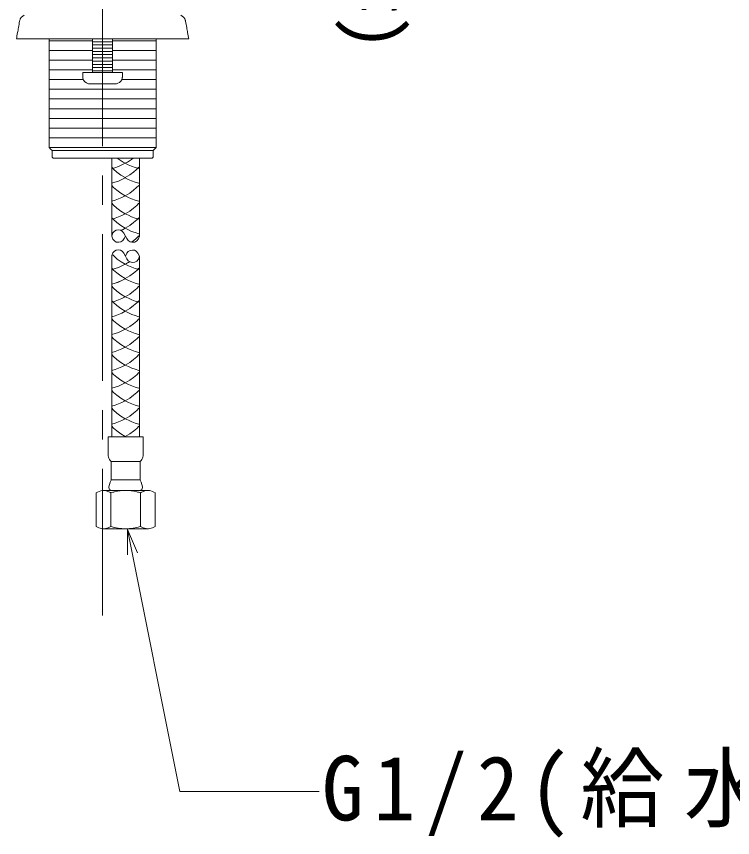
# Model space of a CAD drawing. Units: millimetres, scale not verified. Extents: x -1392 to 1350, y -947 to 991.
# Drawn here: x 258 to 502.1, y -527.6 to -247.8 of the extents above; entities that cross this region are included whole.
import ezdxf
from ezdxf.enums import TextEntityAlignment as Align

# ---------------------------------------------------------------- set-up
doc = ezdxf.new("R2010")
doc.units = ezdxf.units.MM
doc.header["$LTSCALE"] = 10
doc.linetypes.add('CHAIN1', pattern=[8, 5, -1, 1, -1])
for name, color, linetype, lineweight in [('0-0_0', 7, 'Continuous', 5), ('0-2_躯体', 7, 'Continuous', 5), ('0-8_KT_0', 7, 'Continuous', 5)]:
    doc.layers.add(name, color=color, linetype=linetype, lineweight=lineweight)
doc.styles.add('ＭＳ ゴシック', font='')
doc.styles.get('ＭＳ ゴシック').set_extended_font_data('MS Gothic')

msp = doc.modelspace()

# ---------------------------------------------------------------- linework, layer by layer
at = {"layer": '0-0_0', "linetype": 'CHAIN1'}
msp.add_line((287.34, -451.98), (287.34, -218.12), dxfattribs=at)
at = {"layer": '0-0_0'}
for points in [[(316.71, -255.46), (302.02, -255.46), (287.34, -255.46), (272.65, -255.46), (257.96, -255.46), (258.05, -254.92), (258.15, -254.38), (258.25, -253.84), (258.34, -253.29), (258.42, -252.86), (258.5, -252.42), (258.57, -251.99), (258.65, -251.55), (258.74, -251.01), (258.84, -250.47), (258.94, -249.92), (259.03, -249.38), (259.07, -249.2), (259.14, -249), (259.21, -248.81), (259.28, -248.64), (259.37, -248.47), (259.48, -248.3), (259.59, -248.15), (259.72, -248), (260.64, -247.33)], [(314.03, -247.33), (314.95, -248), (315.08, -248.15), (315.19, -248.3), (315.3, -248.47)], [(315.3, -248.47), (315.39, -248.64), (315.46, -248.81), (315.53, -249.01), (315.6, -249.2), (315.64, -249.38), (315.74, -249.92), (315.83, -250.47), (315.93, -251.01), (316.02, -251.55), (316.1, -251.99), (316.18, -252.42), (316.25, -252.86), (316.33, -253.29), (316.43, -253.84), (316.52, -254.38), (316.62, -254.92), (316.71, -255.46)], [(269.06, -256.08), (272.78, -256.08), (276.49, -256.08), (280.2, -256.08), (283.91, -256.08)], [(269.07, -255.46), (269.07, -256.01), (269.07, -256.56), (269.07, -257.11), (269.07, -257.66), (269.07, -265.81), (269.07, -273.95), (269.07, -282.09), (269.07, -290.23), (269.07, -290.78), (269.07, -291.33), (269.07, -291.88), (269.07, -292.43), (269.34, -292.7), (269.61, -292.97), (269.88, -293.24), (270.14, -293.51), (270.14, -294.07), (270.14, -294.63), (270.14, -295.19), (270.14, -295.75)], [(283.91, -255.46), (283.91, -258.32), (283.91, -261.18), (283.91, -264.04), (283.91, -266.9)], [(283.91, -255.46), (283.91, -258.32), (283.91, -261.18), (283.91, -264.04), (283.91, -266.9)], [(290.77, -256.38), (289.05, -256.38), (287.34, -256.38), (285.63, -256.38), (283.92, -256.38)], [(290.76, -266.9), (290.76, -264.04), (290.76, -261.18), (290.76, -258.32), (290.76, -255.46)], [(290.76, -266.9), (290.76, -264.04), (290.76, -261.18), (290.76, -258.32), (290.76, -255.46)], [(290.76, -256.08), (294.47, -256.08), (298.19, -256.08), (301.9, -256.08), (305.61, -256.08)], [(305.6, -255.46), (305.6, -256.01), (305.6, -256.56), (305.6, -257.11), (305.6, -257.66), (305.6, -266.36), (305.6, -275.05), (305.6, -283.74), (305.6, -292.43), (305.35, -292.68), (305.09, -292.93), (304.82, -293.2), (304.53, -293.51), (304.53, -294.07), (304.53, -294.63), (304.53, -295.19), (304.53, -295.75), (304.46, -295.82), (304.39, -295.89), (304.32, -295.96), (304.25, -296.03)], [(269.06, -259.38), (272.78, -259.38), (276.49, -259.38), (280.2, -259.38), (283.91, -259.38)], [(290.77, -257.48), (289.05, -257.48), (287.34, -257.48), (285.63, -257.48), (283.92, -257.48)], [(290.77, -258.58), (289.05, -258.58), (287.34, -258.58), (285.63, -258.58), (283.92, -258.58)], [(290.77, -259.68), (289.05, -259.68), (287.34, -259.68), (285.63, -259.68), (283.92, -259.68)], [(290.76, -259.38), (294.47, -259.38), (298.19, -259.38), (301.9, -259.38), (305.61, -259.38)], [(269.06, -262.69), (272.78, -262.69), (276.49, -262.69), (280.2, -262.69), (283.91, -262.69)], [(290.76, -263.03), (289.04, -263.03), (287.33, -263.03), (285.62, -263.03), (283.9, -263.03)], [(290.77, -260.79), (289.05, -260.79), (287.34, -260.79), (285.63, -260.79), (283.92, -260.79)], [(290.77, -261.89), (289.05, -261.89), (287.34, -261.89), (285.63, -261.89), (283.92, -261.89)], [(290.76, -262.69), (294.47, -262.69), (298.19, -262.69), (301.9, -262.69), (305.61, -262.69)], [(290.76, -264.13), (289.04, -264.13), (287.33, -264.13), (285.62, -264.13), (283.9, -264.13)], [(290.76, -265.23), (289.04, -265.23), (287.33, -265.23), (285.62, -265.23), (283.9, -265.23)], [(269.06, -266), (272.78, -266), (276.49, -266), (280.2, -266), (283.91, -266)], [(280.59, -266.9), (283.96, -266.9), (287.34, -266.9), (290.71, -266.9), (294.08, -266.9)], [(283.9, -270.73), (283.6, -270.74), (283.24, -270.74), (282.87, -270.73), (282.55, -270.69), (281.87, -270.44), (281.3, -270.02), (280.88, -269.45), (280.64, -268.77), (280.63, -268.65), (280.61, -268.54), (280.61, -268.42), (280.59, -268.3), (280.59, -267.95), (280.59, -267.6), (280.59, -267.25), (280.59, -266.9)], [(290.76, -266.33), (289.04, -266.33), (287.33, -266.33), (285.62, -266.33), (283.9, -266.33)], [(290.76, -266), (294.47, -266), (298.19, -266), (301.9, -266), (305.61, -266)], [(294.08, -266.9), (294.08, -267.25), (294.08, -267.6), (294.08, -267.95), (294.08, -268.3), (294.07, -268.42), (294.06, -268.54), (294.04, -268.65), (294.03, -268.77), (293.85, -269.34), (293.53, -269.84), (293.1, -270.25), (292.58, -270.55), (292.33, -270.64), (292.13, -270.69), (291.92, -270.71), (291.66, -270.73), (291.44, -270.73), (291.22, -270.73), (291, -270.73), (290.78, -270.73)], [(269.06, -269.3), (272, -269.3), (274.94, -269.3), (277.87, -269.3), (280.81, -269.3)], [(291.66, -270.73), (289.5, -270.73), (287.34, -270.73), (285.18, -270.73), (283.01, -270.73)], [(284.03, -270.73), (283.79, -270.73), (283.55, -270.73), (283.31, -270.73), (283.07, -270.73)], [(286.83, -270.73), (286, -270.73), (285.16, -270.73), (284.32, -270.73), (283.49, -270.73)], [(289.3, -270.73), (287.93, -270.73), (286.57, -270.73), (285.2, -270.73), (283.84, -270.73)], [(286.85, -270.73), (286.2, -270.73), (285.56, -270.73), (284.92, -270.73), (284.28, -270.73)], [(286.83, -270.73), (286.19, -270.73), (285.56, -270.73), (284.92, -270.73), (284.28, -270.73)], [(287.09, -270.73), (286.52, -270.73), (285.94, -270.73), (285.37, -270.73), (284.79, -270.73)], [(287.02, -270.73), (286.46, -270.73), (285.9, -270.73), (285.35, -270.73), (284.79, -270.73)], [(286.95, -270.73), (286.41, -270.73), (285.87, -270.73), (285.33, -270.73), (284.79, -270.73)], [(287.17, -270.73), (286.58, -270.73), (285.98, -270.73), (285.39, -270.73), (284.79, -270.73)], [(286.85, -270.73), (286.33, -270.73), (285.82, -270.73), (285.31, -270.73), (284.79, -270.73)], [(286.89, -270.73), (286.36, -270.73), (285.84, -270.73), (285.32, -270.73), (284.79, -270.73)], [(287.17, -270.73), (286.72, -270.73), (286.27, -270.73), (285.82, -270.73), (285.37, -270.73)], [(287.25, -270.73), (286.78, -270.73), (286.31, -270.73), (285.84, -270.73), (285.37, -270.73)], [(285.99, -270.73), (286.66, -270.73), (287.33, -270.73), (288, -270.73), (288.67, -270.73)], [(286.66, -270.73), (287.31, -270.73), (287.98, -270.73), (288.64, -270.73), (289.3, -270.73)], [(287.42, -270.73), (288.03, -270.73), (288.65, -270.73), (289.26, -270.73), (289.88, -270.73)], [(289.3, -270.73), (288.85, -270.73), (288.4, -270.73), (287.95, -270.73), (287.5, -270.73)], [(289.3, -270.73), (288.87, -270.73), (288.44, -270.73), (288.01, -270.73), (287.58, -270.73)], [(289.3, -270.73), (288.89, -270.73), (288.48, -270.73), (288.07, -270.73), (287.66, -270.73)], [(289.3, -270.73), (288.91, -270.73), (288.51, -270.73), (288.12, -270.73), (287.73, -270.73)], [(289.3, -270.73), (288.92, -270.73), (288.54, -270.73), (288.17, -270.73), (287.79, -270.73)], [(289.88, -270.73), (289.35, -270.73), (288.83, -270.73), (288.31, -270.73), (287.79, -270.73)], [(287.83, -270.73), (288.47, -270.73), (289.11, -270.73), (289.75, -270.73), (290.39, -270.73)], [(289.88, -270.73), (289.37, -270.73), (288.86, -270.73), (288.35, -270.73), (287.84, -270.73)], [(290.64, -270.73), (290.88, -270.73), (291.12, -270.73), (291.36, -270.73), (291.61, -270.73)], [(293.86, -269.3), (296.8, -269.3), (299.74, -269.3), (302.67, -269.3), (305.61, -269.3)], [(269.06, -272.6), (278.2, -272.6), (287.34, -272.6), (296.47, -272.6), (305.61, -272.6)], [(269.06, -275.91), (278.2, -275.91), (287.34, -275.91), (296.47, -275.91), (305.61, -275.91)], [(269.06, -279.21), (278.2, -279.21), (287.34, -279.21), (296.47, -279.21), (305.61, -279.21)], [(269.06, -282.52), (278.2, -282.52), (287.34, -282.52), (296.47, -282.52), (305.61, -282.52)], [(269.06, -285.82), (278.2, -285.82), (287.34, -285.82), (296.47, -285.82), (305.61, -285.82)], [(269.06, -289.13), (278.2, -289.13), (287.34, -289.13), (296.47, -289.13), (305.61, -289.13)], [(269.06, -292.43), (278.19, -292.43), (287.33, -292.43), (296.46, -292.43), (305.6, -292.43)], [(305.6, -292.43), (296.47, -292.43), (287.34, -292.43), (278.2, -292.43), (269.07, -292.43)], [(304.53, -293.51), (295.93, -293.51), (287.34, -293.51), (278.74, -293.51), (270.14, -293.51)], [(304.53, -293.51), (295.93, -293.51), (287.34, -293.51), (278.74, -293.51), (270.14, -293.51)], [(304.53, -293.51), (304.53, -294.07), (304.53, -294.63), (304.53, -295.19), (304.53, -295.75), (304.46, -295.82), (304.39, -295.89), (304.32, -295.96), (304.25, -296.03)], [(270.42, -296.03), (270.35, -295.96), (270.28, -295.89), (270.21, -295.82), (270.14, -295.75)], [(270.42, -296.03), (278.88, -296.03), (287.34, -296.03), (295.79, -296.03), (304.25, -296.03)], [(304.25, -296.03), (295.79, -296.03), (287.34, -296.03), (278.88, -296.03), (270.42, -296.03)], [(290.44, -322.7), (290.44, -316.03), (290.44, -309.37), (290.44, -302.7), (290.44, -296.03)], [(290.44, -322.7), (290.44, -316.03), (290.44, -309.37), (290.44, -302.7), (290.44, -296.03)], [(292.3, -296.03), (292.94, -296.51), (293.62, -296.99), (294.33, -297.43), (295.06, -297.82)], [(295.06, -297.82), (295.81, -297.4), (296.52, -296.95), (297.18, -296.49), (297.79, -296.03)], [(299.95, -322.64), (299.95, -315.99), (299.95, -309.33), (299.95, -302.68), (299.95, -296.03)], [(299.95, -296.03), (299.95, -302.68), (299.95, -309.33), (299.95, -315.98), (299.95, -322.64)], [(295.05, -297.82), (293.89, -298.4), (292.72, -298.9), (291.56, -299.32), (290.43, -299.65)], [(290.43, -299.18), (291.06, -299.85), (292.15, -300.81), (293.53, -301.83), (295.06, -302.72), (296.59, -301.81), (297.9, -300.84), (298.94, -299.94), (299.68, -299.18)], [(299.68, -299.65), (298.43, -299.29), (297.23, -298.85), (296.1, -298.36), (295.05, -297.82)], [(295.04, -302.8), (293.89, -303.38), (292.72, -303.88), (291.56, -304.3), (290.43, -304.63)], [(299.68, -304.63), (298.43, -304.27), (297.23, -303.84), (296.1, -303.34), (295.04, -302.8)], [(290.43, -305.36), (291.06, -306.03), (292.15, -306.99), (293.53, -308.01), (295.06, -308.9)], [(295.06, -308.9), (296.59, -307.99), (297.9, -307.03), (298.94, -306.12), (299.68, -305.36)], [(295.06, -308.9), (293.9, -309.48), (292.73, -309.98), (291.57, -310.4), (290.44, -310.73)], [(299.69, -310.73), (298.44, -310.37), (297.24, -309.94), (296.11, -309.44), (295.06, -308.9)], [(290.44, -311.46), (291.07, -312.13), (292.15, -313.09), (293.54, -314.11), (295.07, -315)], [(295.07, -315), (296.6, -314.09), (297.91, -313.13), (298.95, -312.22), (299.69, -311.46)], [(295.06, -315), (293.9, -315.58), (292.73, -316.08), (291.57, -316.5), (290.44, -316.83)], [(299.69, -316.83), (298.44, -316.47), (297.24, -316.03), (296.11, -315.54), (295.06, -315)], [(290.44, -316.36), (291.07, -317.03), (292.15, -317.99), (293.54, -319.01), (295.06, -319.9), (296.6, -318.99), (297.91, -318.02), (298.95, -317.12), (299.69, -316.36)], [(295.15, -322.61), (294.6, -321.59), (294.03, -320.94), (293.44, -320.59), (292.79, -320.49), (291.98, -320.58), (291.36, -320.91), (290.86, -321.54), (290.44, -322.54)], [(290.77, -321.72), (290.68, -321.75), (290.6, -321.77), (290.52, -321.79), (290.44, -321.81)], [(295.06, -319.98), (294.71, -320.17), (294.35, -320.35), (294, -320.52), (293.64, -320.68)], [(299.69, -321.81), (298.44, -321.45), (297.24, -321.02), (296.11, -320.52), (295.06, -319.98)], [(295.17, -322.61), (294.73, -323.48), (294.21, -324.15), (293.6, -324.59), (292.87, -324.75), (292, -324.66), (291.34, -324.29), (290.83, -323.64), (290.44, -322.67)], [(295.15, -322.61), (295.59, -323.48), (296.1, -324.15), (296.72, -324.59), (297.45, -324.75), (298.33, -324.65), (299.02, -324.28), (299.55, -323.61), (299.95, -322.64)], [(297.22, -324.73), (298.01, -324.12), (298.69, -323.54), (299.26, -323), (299.69, -322.54)], [(295.12, -329.49), (294.57, -328.46), (294.01, -327.81), (293.42, -327.47), (292.77, -327.36), (291.96, -327.43), (291.35, -327.72), (290.86, -328.31), (290.44, -329.28)], [(299.95, -329.46), (299.39, -328.45), (298.8, -327.81), (298.18, -327.48), (297.51, -327.39), (296.7, -327.49), (296.06, -327.83), (295.56, -328.48), (295.12, -329.49)], [(290.44, -357.68), (290.44, -350.58), (290.44, -343.48), (290.44, -336.38), (290.44, -329.28)], [(290.44, -357.75), (290.44, -350.64), (290.44, -343.52), (290.44, -336.4), (290.44, -329.28)], [(290.78, -329.02), (291.36, -329.64), (292.33, -330.47), (293.61, -331.38), (295.08, -332.22)], [(295.12, -329.49), (295.57, -330.36), (296.08, -331.03), (296.7, -331.46), (297.43, -331.63), (298.31, -331.51), (299.01, -331.13), (299.55, -330.45), (299.95, -329.46)], [(299.95, -357.75), (299.95, -350.68), (299.95, -343.61), (299.95, -336.54), (299.95, -329.46)], [(299.95, -329.46), (299.95, -336.54), (299.95, -343.61), (299.95, -350.68), (299.95, -357.75)], [(295.07, -332.22), (293.92, -332.79), (292.75, -333.29), (291.59, -333.71), (290.45, -334.04)], [(299.71, -334.04), (298.45, -333.68), (297.26, -333.25), (296.13, -332.75), (295.07, -332.22)], [(295.08, -332.22), (295.46, -332.01), (295.82, -331.8), (296.18, -331.59), (296.52, -331.37)], [(290.46, -333.57), (291.08, -334.24), (292.17, -335.2), (293.56, -336.22), (295.08, -337.11), (296.61, -336.2), (297.92, -335.24), (298.97, -334.33), (299.71, -333.57)], [(295.07, -337.2), (293.91, -337.77), (292.75, -338.27), (291.59, -338.69), (290.45, -339.02)], [(295.07, -337.2), (293.91, -337.78), (292.75, -338.28), (291.59, -338.69), (290.45, -339.02)], [(299.71, -339.02), (298.45, -338.66), (297.26, -338.23), (296.13, -337.74), (295.07, -337.2)], [(290.46, -339.75), (291.08, -340.42), (292.17, -341.37), (293.56, -342.4), (295.08, -343.3)], [(295.08, -343.3), (296.61, -342.38), (297.92, -341.42), (298.97, -340.51), (299.71, -339.75)], [(295.07, -343.3), (293.92, -343.87), (292.75, -344.37), (291.59, -344.79), (290.45, -345.12)], [(299.71, -345.12), (298.45, -344.76), (297.26, -344.33), (296.13, -343.83), (295.07, -343.3)], [(290.46, -344.65), (291.08, -345.32), (292.17, -346.27), (293.56, -347.3), (295.08, -348.19), (296.61, -347.28), (297.92, -346.32), (298.97, -345.41), (299.71, -344.65)], [(295.07, -348.27), (293.91, -348.85), (292.75, -349.35), (291.59, -349.77), (290.45, -350.1)], [(299.71, -350.1), (298.45, -349.75), (297.26, -349.31), (296.13, -348.81), (295.07, -348.27)], [(290.46, -350.83), (291.08, -351.5), (292.17, -352.46), (293.56, -353.48), (295.08, -354.38)], [(295.08, -354.38), (296.61, -353.46), (297.92, -352.5), (298.97, -351.59), (299.71, -350.83)], [(295.07, -354.38), (293.91, -354.96), (292.75, -355.45), (291.59, -355.87), (290.45, -356.2)], [(299.71, -356.2), (298.45, -355.84), (297.26, -355.41), (296.13, -354.92), (295.07, -354.38)], [(290.45, -357.75), (290.45, -364.75), (290.45, -371.74), (290.45, -378.74), (290.45, -385.73)], [(290.46, -356.93), (291.08, -357.6), (292.17, -358.56), (293.56, -359.58), (295.08, -360.47)], [(295.08, -360.47), (296.61, -359.56), (297.92, -358.6), (298.97, -357.69), (299.71, -356.93)], [(299.94, -357.75), (299.94, -364.75), (299.94, -371.74), (299.94, -378.74), (299.94, -385.73)], [(295.07, -360.47), (293.91, -361.05), (292.75, -361.55), (291.59, -361.97), (290.45, -362.3)], [(299.71, -362.3), (298.45, -361.94), (297.26, -361.51), (296.13, -361.01), (295.07, -360.47)], [(290.46, -363.02), (291.08, -363.7), (292.17, -364.65), (293.56, -365.68), (295.08, -366.57)], [(295.08, -366.57), (296.61, -365.66), (297.92, -364.7), (298.97, -363.78), (299.71, -363.02)], [(295.07, -366.57), (293.91, -367.15), (292.75, -367.65), (291.59, -368.07), (290.45, -368.4)], [(299.71, -368.4), (298.45, -368.04), (297.26, -367.61), (296.13, -367.11), (295.07, -366.57)], [(290.46, -369.13), (291.08, -369.8), (292.17, -370.75), (293.56, -371.78), (295.08, -372.67)], [(295.08, -372.67), (296.61, -371.76), (297.92, -370.79), (298.97, -369.88), (299.71, -369.13)], [(295.07, -372.67), (293.91, -373.25), (292.75, -373.75), (291.59, -374.16), (290.45, -374.5)], [(299.71, -374.5), (298.45, -374.14), (297.26, -373.7), (296.13, -373.21), (295.07, -372.67)], [(290.46, -375.22), (291.08, -375.9), (292.17, -376.85), (293.56, -377.88), (295.08, -378.77)], [(295.08, -378.77), (296.61, -377.85), (297.92, -376.89), (298.97, -375.98), (299.71, -375.22)], [(295.07, -378.77), (293.91, -379.34), (292.75, -379.84), (291.59, -380.26), (290.45, -380.59)], [(299.71, -380.59), (298.45, -380.24), (297.26, -379.8), (296.13, -379.3), (295.07, -378.77)], [(290.46, -381.32), (291.08, -382), (292.17, -382.95), (293.56, -383.97), (295.08, -384.86)], [(295.08, -384.86), (296.61, -383.95), (297.92, -382.99), (298.97, -382.08), (299.71, -381.32)], [(290.44, -391.1), (290.44, -389.76), (290.44, -388.42), (290.44, -387.07), (290.44, -385.73)], [(290.44, -385.73), (290.44, -387.08), (290.44, -388.42), (290.44, -389.76), (290.44, -391.1)], [(295.07, -384.86), (293.91, -385.44), (292.75, -385.94), (291.59, -386.36), (290.45, -386.69)], [(299.71, -386.69), (298.45, -386.34), (297.26, -385.9), (296.13, -385.4), (295.07, -384.86)], [(299.95, -385.73), (299.95, -387.07), (299.95, -388.42), (299.95, -389.76), (299.95, -391.1)], [(299.95, -391.1), (299.95, -389.76), (299.95, -388.42), (299.95, -387.08), (299.95, -385.73)], [(290.46, -387.42), (291.08, -388.09), (292.17, -389.05), (293.56, -390.07), (295.08, -390.96)], [(295.08, -390.96), (296.61, -390.05), (297.92, -389.09), (298.97, -388.18), (299.71, -387.42)], [(301.21, -391.1), (298.21, -391.1), (295.2, -391.1), (292.19, -391.1), (289.18, -391.1)], [(289.18, -393.66), (289.18, -393.31), (289.18, -392.75), (289.18, -392.2), (289.18, -391.65), (289.18, -391.1)], [(289.18, -391.1), (292.19, -391.1), (295.2, -391.1), (298.21, -391.1), (301.21, -391.1)], [(301.21, -391.1), (301.21, -391.65), (301.21, -392.2), (301.21, -392.75), (301.21, -393.31), (301.21, -393.66), (301.21, -394.02), (301.21, -394.38), (301.21, -394.73), (301.21, -395.28), (301.21, -395.84), (301.21, -396.39), (301.21, -396.94), (301.2, -397.08), (301.19, -397.22), (301.18, -397.37), (301.17, -397.51), (301.07, -397.93), (300.92, -398.34), (300.72, -398.72), (300.48, -399.08), (300.39, -399.18), (300.29, -399.29), (300.19, -399.39), (300.09, -399.5), (300.09, -400.05), (300.09, -400.6), (300.09, -401.15), (300.09, -401.7), (300.09, -402.14), (300.09, -402.58), (300.09, -403.02), (300.09, -403.45), (300.09, -404), (300.09, -404.55), (300.09, -405.11), (300.09, -405.66), (300.19, -405.87), (300.28, -406.09), (300.37, -406.3)], [(290.32, -409.29), (289.63, -408.89), (289.49, -408.14), (289.67, -407.27), (289.93, -406.52), (290.02, -406.3), (290.12, -406.09), (290.21, -405.87), (290.3, -405.66), (290.3, -405.11), (290.3, -404.55), (290.3, -404), (290.3, -403.45), (290.3, -403.02), (290.3, -402.58), (290.3, -402.14), (290.3, -401.7), (290.3, -401.15), (290.3, -400.6), (290.3, -400.05), (290.3, -399.5), (290.21, -399.39), (290.11, -399.29), (290.01, -399.18), (289.91, -399.08), (289.67, -398.72), (289.48, -398.34), (289.33, -397.93), (289.23, -397.51), (289.22, -397.37), (289.21, -397.22), (289.2, -397.08), (289.18, -396.94), (289.18, -396.39), (289.18, -395.84), (289.18, -395.28), (289.18, -394.73), (289.18, -394.38), (289.18, -394.02), (289.18, -393.66)], [(290.3, -399.5), (292.75, -399.5), (295.2, -399.5), (297.65, -399.5), (300.09, -399.5)], [(290.3, -405.66), (292.75, -405.66), (295.2, -405.66), (297.65, -405.66), (300.09, -405.66)], [(300.37, -406.3), (300.46, -406.52), (300.72, -407.27), (300.9, -408.14), (300.77, -408.89), (300.08, -409.29)], [(287.23, -409.32), (286.7, -409.47), (286.14, -409.66), (285.6, -409.88), (285.1, -410.12)], [(285.1, -421.61), (285.1, -418.74), (285.1, -415.86), (285.1, -412.99), (285.1, -410.12)], [(288.23, -409.39), (288.07, -409.36), (287.92, -409.34), (287.76, -409.31), (287.6, -409.29), (287.51, -409.3), (287.42, -409.3), (287.32, -409.31), (287.23, -409.32)], [(287.6, -409.29), (291.38, -409.29), (295.17, -409.29), (298.95, -409.29), (302.73, -409.29)], [(288.23, -409.39), (288.6, -409.47), (288.87, -409.54), (289.13, -409.63), (289.49, -409.77), (289.65, -409.86), (289.82, -409.95), (289.98, -410.03), (290.15, -410.12), (290.47, -410.03), (290.8, -409.95), (291.12, -409.86), (291.45, -409.78), (292.37, -409.59), (293.31, -409.45), (294.25, -409.37), (295.2, -409.34), (296.15, -409.37), (297.09, -409.45), (298.02, -409.59), (298.95, -409.78), (299.27, -409.86), (299.6, -409.95), (299.92, -410.03), (300.24, -410.12), (300.4, -410.04), (300.57, -409.95), (300.73, -409.87), (300.89, -409.79), (301.23, -409.64), (301.49, -409.55), (301.76, -409.48), (302.12, -409.39)], [(290.15, -421.61), (290.15, -418.74), (290.15, -415.86), (290.15, -412.99), (290.15, -410.12)], [(300.24, -421.61), (300.24, -418.74), (300.24, -415.86), (300.24, -412.99), (300.24, -410.12)], [(303.28, -409.34), (303.13, -409.33), (302.99, -409.31), (302.85, -409.3), (302.7, -409.29), (302.56, -409.31), (302.41, -409.34), (302.26, -409.37), (302.12, -409.39)], [(305.32, -410.12), (304.83, -409.88), (304.32, -409.67), (303.81, -409.48), (303.28, -409.34)], [(305.29, -410.12), (305.29, -412.99), (305.29, -415.86), (305.29, -418.74), (305.29, -421.61)], [(287.02, -422.34), (286.51, -422.2), (286.04, -422.04), (285.57, -421.84), (285.1, -421.61)], [(287.02, -422.34), (287.45, -422.38), (287.65, -422.39), (287.85, -422.38), (288.28, -422.33)], [(302.86, -422.39), (299.03, -422.39), (295.19, -422.39), (291.36, -422.39), (287.53, -422.39)], [(302.16, -422.34), (301.66, -422.2), (301.18, -422.04), (300.72, -421.84), (300.24, -421.61), (298.99, -421.91), (297.74, -422.14), (296.49, -422.3), (295.2, -422.39), (293.91, -422.3), (292.65, -422.14), (291.41, -421.91), (290.15, -421.61), (289.69, -421.84), (289.24, -422.03), (288.77, -422.2), (288.28, -422.33)], [(302.16, -422.34), (302.6, -422.38), (302.79, -422.39), (302.99, -422.38), (303.42, -422.33)], [(305.29, -421.61), (304.83, -421.84), (304.38, -422.03), (303.92, -422.2), (303.42, -422.33)]]:
    msp.add_lwpolyline(points, dxfattribs=at)
at = {"layer": '0-8_KT_0'}
for q in [(295.85, -431.27), (299.18, -430.6)]:
    msp.add_line((295.85, -422.61), q, dxfattribs=at)
msp.add_lwpolyline([(295.85, -422.61), (313.71, -511.94), (361.21, -511.94)], dxfattribs=at)

# ---------------------------------------------------------------- texts
at = {"layer": '0-2_躯体', "color": 4, "style": 'ＭＳ ゴシック'}
msp.add_text('(最大)', height=18.33, rotation=90, dxfattribs=at).set_placement((392.51, -259.55), align=Align.BOTTOM_LEFT)
at = {"layer": '0-8_KT_0', "insert": (362.08, -527.62), "char_height": 21.99, "attachment_point": 7, "style": 'ＭＳ ゴシック'}
msp.add_mtext('\\T1.24;\\W0.95;G1/2(給水・給湯)※', dxfattribs=at)

doc.saveas('drawing.dxf')
